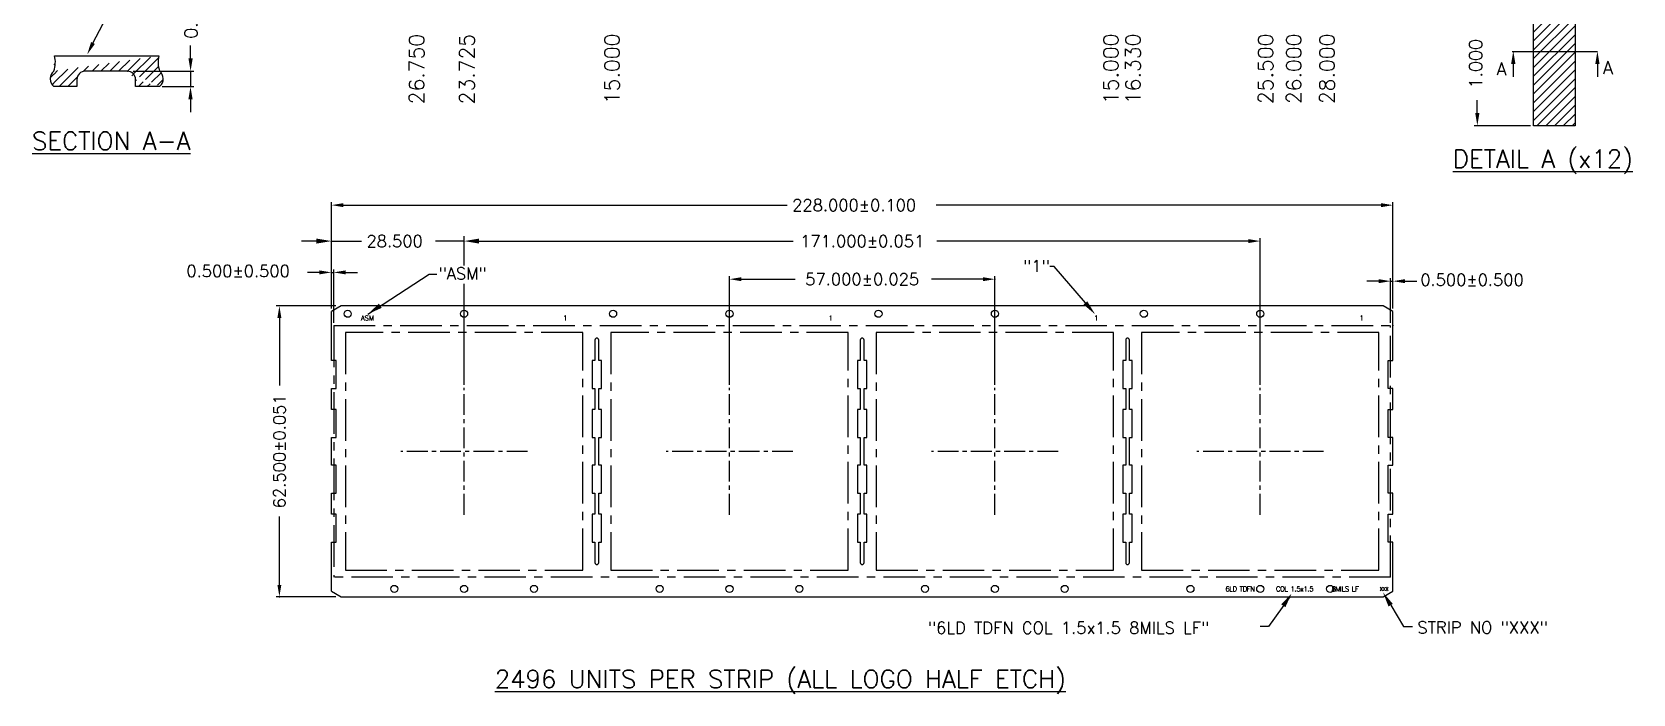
# Model space of a CAD drawing. Extents: x -116 to -15, y -123 to -4.
# Drawn here: x -112.5 to -16.2, y -122.8 to -82.9 of the extents above; entities that cross this region are included whole.
import ezdxf
from ezdxf.enums import TextEntityAlignment as Align

# ---------------------------------------------------------------- set-up
doc = ezdxf.new("R2010")
doc.units = 0
doc.header["$MEASUREMENT"] = 0
doc.linetypes.add('CENTER', pattern=[2, 1.25, -0.25, 0.25, -0.25])
doc.linetypes.add('CENTERX2', pattern=[4, 2.5, -0.5, 0.5, -0.5])
for name, color, linetype in [('1', 7, 'CONTINUOUS'), ('1D', 4, 'CONTINUOUS'), ('3D', 4, 'CONTINUOUS')]:
    doc.layers.add(name, color=color, linetype=linetype)
doc.styles.get("Standard").update_dxf_attribs({"font": 'ROMANS.SHX'})

msp = doc.modelspace()

# ---------------------------------------------------------------- hatches: boundary and pattern name
at = {"layer": '1D', "linetype": 'ByBlock'}
h = msp.add_hatch(dxfattribs=at)
h.set_pattern_fill('ANSI31', color=256, scale=3, style=0)
h.set_pattern_definition([(45, (1.055779244252789, 4.431068362474093), (-0.2651650429449553, 0.2651650429449553), [])])
h.paths.add_polyline_path([(-22.16173470231973, -88.58359993619705), (-22.16173470233133, -81.08359993619705), (-19.66173470231609, -81.08359993619717), (-19.66173470232769, -88.58359993619717)])
h = msp.add_hatch(dxfattribs=at)
h.set_pattern_fill('ANSI31', color=256, scale=3, style=0)
h.set_pattern_definition([(45, (498.7810495079608, 509.5898192356271), (-0.2651650429449553, 0.2651650429449553), [])])
edge = h.paths.add_edge_path()
edge.add_arc((-109.2541959169064, -85.803477629491), 0.5, 90, 180)
edge.add_line((-109.7541959169064, -85.803477629491), (-109.7541959169064, -86.23042520272224))
edge.add_line((-111.151074101135, -86.23042520272224), (-109.7541959169065, -86.23042520272224))
edge.add_line((-111.1075903691515, -84.37653005625998), (-104.8218712994157, -84.37653005625998))
edge.add_arc((-110.7523975118309, -85.75920653396408), 0.6091537596569281, 130.5580547572073, 230.6749093134791)
edge.add_arc((-112.5225107922249, -84.7744798664037), 1.469817626450485, 339.2007866916542, 375.7087669605097)
edge.add_arc((-103.427790962126, -84.77875521463284), 1.448821524098038, 163.8816529561505, 200.933808501101)
edge.add_arc((-105.1770641567359, -85.75920653396408), 0.6091537596569281, 312.9974295766526, 409.4419452427926)
edge.add_line((-109.2541959169066, -85.303477629491), (-106.7292901787885, -85.3034776294911))
edge.add_line((-106.2292901787885, -85.80347762949123), (-106.2292901787885, -86.23042520272234))
edge.add_line((-106.2292901787885, -86.23042520272224), (-104.7783875674321, -86.23042520272224))
edge.add_arc((-106.7292901787885, -85.80347762949123), 0.5, 0, 90)

# ---------------------------------------------------------------- linework, layer by layer
at = {"layer": '1', "linetype": 'Continuous'}
for p, q in [((-22.16173470231973, -88.58359993619705), (-22.16173470233133, -81.08359993619705)), ((-19.66173470231609, -81.08359993619717), (-19.66173470232769, -88.58359993619717)), ((-111.1075903691515, -84.37653005625998), (-104.8218712994156, -84.37653005625998)), ((-106.7292901787885, -85.30347762949123), (-109.2541959169064, -85.303477629491)), ((-109.7541959169064, -86.23042520272224), (-111.151074101135, -86.23042520272224)), ((-109.7541959169064, -85.803477629491), (-109.7541959169064, -86.23042520272224)), ((-106.2292901787885, -86.23042520272224), (-106.2292901787885, -85.80347762949123)), ((-104.778387567432, -86.23042520272224), (-106.2292901787885, -86.23042520272224)), ((-19.66173470232769, -88.58359993619717), (-22.16173470231973, -88.58359993619705))]:
    msp.add_line(p, q, dxfattribs=at)
at = {"layer": '1', "linetype": 'ByBlock'}
for p, q in [((-94.45005289996226, -102.7078603680033), (-94.45005289996215, -99.75734257214822)), ((-93.86205219996071, -99.41785980800275), (-94.45005219996067, -99.75734176628623)), ((-31.19805316990852, -99.41785980800297), (-93.86205219996071, -99.41785980800275)), ((-30.6100514999593, -99.75734257214822), (-31.19805316990852, -99.41785980800297)), ((-30.61005149995924, -102.7078603680033), (-30.6100514999593, -99.75734257214822)), ((-94.17005289996216, -102.7078603680033), (-94.45005289996226, -102.7078603680033)), ((-94.17005289996206, -104.3878603680033), (-94.17005289996216, -102.7078603680033)), ((-30.89005149995944, -104.3878603680033), (-30.89005149995927, -102.7078603680033)), ((-30.89005149995927, -102.7078603680033), (-30.61005149995924, -102.7078603680033)), ((-94.4500528999618, -105.6478603680034), (-94.45005289996203, -104.3878603680034)), ((-94.45005289996203, -104.3878603680034), (-94.17005289996206, -104.3878603680033)), ((-30.61005149995941, -104.3878603680034), (-30.89005149995944, -104.3878603680033)), ((-30.61005149995958, -105.6478603680034), (-30.61005149995941, -104.3878603680034)), ((-94.17005289996183, -105.6478603680033), (-94.4500528999618, -105.6478603680034)), ((-94.17005289996172, -107.3278603680032), (-94.17005289996183, -105.6478603680033)), ((-30.89005149995955, -105.6478603680033), (-30.61005149995958, -105.6478603680034)), ((-30.89005149995973, -107.3278603680032), (-30.89005149995955, -105.6478603680033)), ((-94.45005289996158, -109.0078598080033), (-94.45005289996169, -107.3278603680033)), ((-94.45005289996169, -107.3278603680033), (-94.17005289996172, -107.3278603680032)), ((-30.61005149995975, -107.3278603680033), (-30.89005149995973, -107.3278603680032)), ((-30.61005149995987, -109.0078598080033), (-30.61005149995975, -107.3278603680033)), ((-94.1700528999616, -109.0078598080033), (-94.45005289996158, -109.0078598080033)), ((-94.17005289996138, -110.6878598080033), (-94.1700528999616, -109.0078598080033)), ((-30.89005149996001, -110.6878598080033), (-30.89005149995984, -109.0078598080033)), ((-30.89005149995984, -109.0078598080033), (-30.61005149995987, -109.0078598080033)), ((-94.45005289996124, -111.9478598080034), (-94.45005289996135, -110.6878598080034)), ((-94.45005289996135, -110.6878598080034), (-94.17005289996138, -110.6878598080033)), ((-30.6100514999601, -110.6878598080034), (-30.89005149996001, -110.6878598080033)), ((-30.61005149996021, -111.9478598080034), (-30.6100514999601, -110.6878598080034)), ((-94.17005289996126, -111.9478598080034), (-94.45005289996124, -111.9478598080034)), ((-94.17005289996115, -113.6278598080033), (-94.17005289996126, -111.9478598080034)), ((-30.8900514999603, -113.6278598080033), (-30.89005149996018, -111.9478598080034)), ((-30.89005149996018, -111.9478598080034), (-30.61005149996021, -111.9478598080034)), ((-94.45005289996112, -116.578377463858), (-94.45005289996112, -113.6278598080033)), ((-94.45005289996112, -113.6278598080033), (-94.17005289996115, -113.6278598080033)), ((-30.61005149996032, -113.6278598080033), (-30.8900514999603, -113.6278598080033)), ((-30.61005149996032, -116.578377463858), (-30.61005149996032, -113.6278598080033)), ((-94.45005219996067, -116.5783778497192), (-93.86205219996071, -116.9178598080026)), ((-93.86205219996071, -116.9178598080026), (-31.19805219996062, -116.9178598080028)), ((-31.19805219996062, -116.9178598080028), (-30.61005149996032, -116.578377463858))]:
    msp.add_line(p, q, dxfattribs=at)
at = {"layer": '1'}
for points in [[(-78.21005224647882, -107.3278598047194), (-78.21005224647882, -105.6478597981521), (-78.37805224713571, -105.647859798152), (-78.37805224713571, -104.3878597932266), (-78.21005224647882, -104.3878597932266), (-78.21005224647882, -102.7078597866593), (-78.37805224713571, -102.7078597866593), (-78.37805224713571, -101.4736197818345, 1.000000000000035), (-78.60205224801126, -101.4736197818345), (-78.60205224801126, -102.7078597866592), (-78.77005224866792, -102.7078597866592), (-78.77005224866804, -104.3878597932266), (-78.60205224801126, -104.3878597932266), (-78.60205224801126, -105.647859798152), (-78.77005224866815, -105.647859798152), (-78.77005224866826, -107.3278598047194), (-78.60205224801126, -107.3278598047194), (-78.60205224801138, -109.0078598112866), (-78.77005224866826, -109.0078598112866), (-78.77005224866838, -110.6878598178541), (-78.60205224801147, -110.6878598178541), (-78.60205224801147, -111.9478598227795), (-78.77005224866849, -111.9478598227795), (-78.7700522486686, -113.6278598293468), (-78.60205224801126, -113.6278598293469), (-78.60205224801126, -114.8620998341715, 1.000000000000028), (-78.37805224713571, -114.8620998341715), (-78.37805224713571, -113.6278598293469), (-78.21005224647882, -113.6278598293469), (-78.21005224647882, -111.9478598227795), (-78.37805224713583, -111.9478598227795), (-78.37805224713583, -110.6878598178541), (-78.21005224647894, -110.6878598178541), (-78.21005224647894, -109.0078598112866), (-78.37805224713583, -109.0078598112866), (-78.37805224713571, -107.3278598047194)], [(-62.2500522464789, -107.3278598047194), (-62.2500522464789, -105.6478597981521), (-62.41805224713579, -105.647859798152), (-62.41805224713579, -104.3878597932266), (-62.2500522464789, -104.3878597932266), (-62.2500522464789, -102.7078597866593), (-62.41805224713579, -102.7078597866593), (-62.41805224713579, -101.4736197818345, 1.000000000000035), (-62.64205224801134, -101.4736197818345), (-62.64205224801134, -102.7078597866592), (-62.810052248668, -102.7078597866592), (-62.81005224866811, -104.3878597932266), (-62.64205224801134, -104.3878597932266), (-62.64205224801134, -105.647859798152), (-62.81005224866823, -105.647859798152), (-62.81005224866834, -107.3278598047194), (-62.64205224801134, -107.3278598047194), (-62.64205224801145, -109.0078598112866), (-62.81005224866834, -109.0078598112866), (-62.81005224866845, -110.6878598178541), (-62.64205224801156, -110.6878598178541), (-62.64205224801156, -111.9478598227795), (-62.81005224866857, -111.9478598227795), (-62.81005224866868, -113.6278598293468), (-62.64205224801134, -113.6278598293469), (-62.64205224801134, -114.8620998341715, 1.000000000000028), (-62.41805224713579, -114.8620998341715), (-62.41805224713579, -113.6278598293469), (-62.2500522464789, -113.6278598293469), (-62.2500522464789, -111.9478598227795), (-62.41805224713591, -111.9478598227795), (-62.41805224713591, -110.6878598178541), (-62.25005224647901, -110.6878598178541), (-62.25005224647901, -109.0078598112866), (-62.41805224713591, -109.0078598112866), (-62.41805224713579, -107.3278598047194)], [(-46.29005224647886, -107.3278598047196), (-46.29005224647886, -105.6478597981523), (-46.45805224713575, -105.6478597981522), (-46.45805224713575, -104.3878597932269), (-46.29005224647886, -104.3878597932269), (-46.29005224647886, -102.7078597866596), (-46.45805224713575, -102.7078597866596), (-46.45805224713575, -101.4736197818347, 1.000000000000035), (-46.6820522480113, -101.4736197818347), (-46.6820522480113, -102.7078597866594), (-46.85005224866796, -102.7078597866594), (-46.85005224866808, -104.3878597932269), (-46.6820522480113, -104.3878597932269), (-46.6820522480113, -105.6478597981522), (-46.85005224866819, -105.6478597981522), (-46.8500522486683, -107.3278598047196), (-46.6820522480113, -107.3278598047196), (-46.68205224801141, -109.0078598112868), (-46.8500522486683, -109.0078598112868), (-46.85005224866841, -110.6878598178543), (-46.68205224801153, -110.6878598178543), (-46.68205224801153, -111.9478598227797), (-46.85005224866853, -111.9478598227797), (-46.85005224866864, -113.627859829347), (-46.6820522480113, -113.6278598293471), (-46.6820522480113, -114.8620998341717, 1.000000000000028), (-46.45805224713575, -114.8620998341717), (-46.45805224713575, -113.6278598293471), (-46.29005224647886, -113.6278598293471), (-46.29005224647886, -111.9478598227797), (-46.45805224713586, -111.9478598227797), (-46.45805224713586, -110.6878598178543), (-46.29005224647897, -110.6878598178543), (-46.29005224647897, -109.0078598112868), (-46.45805224713586, -109.0078598112868), (-46.45805224713575, -107.3278598047196)]]:
    msp.add_lwpolyline(points, format="xyb", close=True, dxfattribs=at)
for centre in [(-93.47005219996066, -99.89385980800273), (-86.47005219996065, -99.89385980800273), (-77.51005219996063, -99.89385980800284), (-70.51005219996063, -99.89385980800284), (-61.55005219996059, -99.89385980800284), (-54.55005219996059, -99.89385980800284), (-45.59005219996055, -99.89385980800284), (-38.59005219996055, -99.89385980800284), (-90.67005219996071, -116.4418598080027), (-86.47005219996065, -116.4418598080027), (-82.27005219996062, -116.4418598080027), (-74.71005219996067, -116.4418598080027), (-70.51005219996063, -116.4418598080027), (-66.31005219996058, -116.4418598080027), (-58.75005219996063, -116.4418598080027), (-54.55005219996071, -116.4418598080027), (-50.35005219996065, -116.4418598080027), (-42.79005219996071, -116.4418598080029), (-38.59005219996067, -116.4418598080029), (-34.39005219996062, -116.4418598080029)]:
    msp.add_circle(centre, 0.21336, dxfattribs=at)
at = {"layer": '1', "linetype": 'Continuous'}
for centre, radius, start, end in [((-112.5225107922249, -84.7744798664039), 1.469817626450391, 339.20078669166, 15.70876696051439), ((-103.427790962126, -84.77875521463294), 1.448821524098147, 163.8816529561529, 200.933808501098), ((-110.752397511831, -85.75920653396393), 0.6091537596569329, 130.5580547572216, 230.6749093134893), ((-109.2541959169064, -85.803477629491), 0.5, 90, 180), ((-106.7292901787885, -85.80347762949123), 0.5, 0, 90), ((-105.1770641567359, -85.75920653396408), 0.6091537596569512, 312.9974295766472, 49.44194524278506)]:
    msp.add_arc(centre, radius, start, end, dxfattribs=at)
at = {"layer": '1D', "linetype": 'Continuous'}
for p, q in [((-108.7910407308448, -83.60899994361785), (-107.9981234474276, -82.09431159113547)), ((-102.9209722772446, -84.53147762949106), (-102.9209722772446, -83.75947762949113)), ((-23.43674969567172, -84.11719166814657), (-18.3031769844485, -84.11719166814657)), ((-106.3787775133256, -85.30347762949123), (-102.7279722772446, -85.30347762949123)), ((-23.3738580499259, -84.86624250601858), (-23.3738580499259, -85.63824250601851)), ((-18.31438875693237, -84.86624250601858), (-18.31438875693237, -85.63824250601851)), ((-104.6372232340664, -86.21858685025381), (-102.7279722772446, -86.21858685025381)), ((-102.9249215987307, -87.00242520272216), (-102.9249215987307, -87.77442520272234)), ((-25.536487246587, -87.81159993619713), (-25.536487246587, -87.03959993619708)), ((-22.32926469631792, -88.58359993619705), (-25.72948724658699, -88.58359993619705)), ((-94.45005219996067, -99.58000843295294), (-94.45005219996067, -93.18339836376514)), ((-93.73138553329392, -93.36073169709857), (-67.04189847077117, -93.36073169709857)), ((-31.32871886662718, -93.36073169709869), (-58.08564797784157, -93.36073169709869)), ((-30.61005219996054, -99.58000843295304), (-30.61005219996054, -93.18339836376536)), ((-94.45005219996067, -99.58000843295294), (-94.45005219996067, -97.22800632331837)), ((-94.31005219996057, -100.4305264746693), (-94.31005219996057, -97.22800632331837)), ((-95.16871886662732, -97.40533965665168), (-95.88738553329397, -97.40533965665168)), ((-93.59138553329392, -97.40533965665168), (-92.87271886662727, -97.40533965665168)), ((-31.46871886662717, -97.93371365665189), (-32.18738553329393, -97.93371365665189)), ((-30.75005219996052, -100.4305264746696), (-30.75005219996052, -97.75638032331848)), ((-30.61005219996054, -99.58000843295304), (-30.61005219996054, -97.75638032331848)), ((-29.89138553329389, -97.93371365665189), (-29.17271886662724, -97.93371365665189))]:
    msp.add_line(p, q, dxfattribs=at)
at = {"layer": '1D'}
for p, q in [((-102.9209722772446, -85.30347762949123), (-102.9209722772446, -86.21858685025381)), ((-94.45005219996067, -95.52256955937764), (-92.65072149854421, -95.52256955937764)), ((-86.47005219996065, -95.52256955937764), (-88.18297293721803, -95.52256955937764)), ((-94.45005219996067, -97.40533965665168), (-94.31005219996057, -97.40533965665168)), ((-30.75005219996052, -97.93371365665189), (-30.61005219996054, -97.93371365665189)), ((-36.81791616906321, -116.9178598080028), (-38.08991464371542, -118.7048295601766))]:
    msp.add_line(p, q, dxfattribs=at)
at = {"layer": '1D', "linetype": 'ByBlock'}
for p, q in [((-94.45005219996067, -99.45734176628628), (-94.45005219996067, -95.22256955937767)), ((-86.47005219996065, -96.98624785428775), (-86.47005219996065, -95.22256955937767)), ((-95.35005219996064, -95.52256955937764), (-96.25005219996063, -95.52256955937764)), ((-86.47005219996065, -96.94249269370381), (-86.47005219996065, -95.34243622604436)), ((-85.74951886662728, -95.52256955937764), (-66.68992996938192, -95.52256955937753)), ((-85.57005219996068, -95.52256955937764), (-84.67005219996071, -95.52256955937764)), ((-39.31058553329393, -95.52256955937776), (-58.04936920027842, -95.52256955937764)), ((-38.59005219996067, -104.1762039948353), (-38.59005219996055, -95.34243622604448)), ((-50.98193607035245, -97.04682112782189), (-51.23676093086891, -97.04682112782189)), ((-49.10840493545828, -99.2386242465011), (-50.98193607035245, -97.04682112782189)), ((-92.26125720682677, -99.91169203047036), (-88.57091871780557, -97.50259403484154)), ((-88.57091871780557, -97.50259403484154), (-88.10686399527202, -97.50259403484154)), ((-86.47005219996065, -104.1762039948352), (-86.47005219996065, -98.09209651577521)), ((-70.51005219996074, -104.1762039948352), (-70.51005219996074, -97.63419210926158)), ((-69.78951886662736, -97.81432544259496), (-66.55944059293203, -97.81432544259496)), ((-55.27058553329396, -97.81432544259496), (-58.36742938495802, -97.81432544259496)), ((-54.55005219996071, -104.1762039948353), (-54.55005219996059, -97.63419210926168)), ((-94.18871886662731, -99.41785980800285), (-97.76614231059426, -99.41785980800285)), ((-97.57947564392765, -100.1383931413361), (-97.57947564392765, -104.2026835030791)), ((-97.57947564392765, -116.1973264746694), (-97.57947564392765, -112.0781845831491)), ((-94.18871886662731, -116.9178598080028), (-97.76614231059426, -116.9178598080028)), ((-38.08991464371542, -118.7048295601766), (-38.60144547346289, -118.7048295601766))]:
    msp.add_line(p, q, dxfattribs=at)
at = {"layer": '1D', "color": 2, "linetype": 'CENTERX2'}
for p, q in [((-94.31005219996057, -100.6078598080028), (-94.31005219996057, -115.7278598080028)), ((-94.31005219996057, -100.6078600879973), (-30.750051499959, -100.6078600880033)), ((-93.61005219996063, -101.0278598080027), (-93.61005219996063, -115.3078598080027)), ((-79.33005219996068, -101.0278598080027), (-93.61005219996063, -101.0278598080027)), ((-79.33005219996068, -115.3078598080027), (-79.33005219996068, -101.0278598080027)), ((-77.65005219996061, -101.0278598080026), (-77.65005219996061, -115.3078598080026)), ((-63.37005219996064, -101.0278598080026), (-77.65005219996061, -101.0278598080026)), ((-63.37005219996064, -115.3078598080026), (-63.37005219996064, -101.0278598080026)), ((-61.69005219996069, -101.0278598080026), (-61.69005219996069, -115.3078598080026)), ((-47.41005219996071, -101.0278598080026), (-61.69005219996069, -101.0278598080026)), ((-47.41005219996071, -115.3078598080026), (-47.41005219996071, -101.0278598080026)), ((-45.73005219996065, -101.0278598080026), (-45.73005219996065, -115.3078598080026)), ((-31.45005219996068, -101.0278598080026), (-45.73005219996065, -101.0278598080026)), ((-31.45005219996068, -115.3078598080026), (-31.45005219996068, -101.0278598080026)), ((-30.75005219996064, -115.7278598080028), (-30.75005219996052, -100.6078598080029)), ((-93.61005219996063, -115.3078598080027), (-79.33005219996068, -115.3078598080027)), ((-77.65005219996061, -115.3078598080026), (-63.37005219996064, -115.3078598080026)), ((-61.69005219996069, -115.3078598080026), (-47.41005219996071, -115.3078598080026)), ((-45.73005219996065, -115.3078598080026), (-31.45005219996068, -115.3078598080026)), ((-30.75005149860681, -115.7278600880034), (-94.31005219996057, -115.7278600879965))]:
    msp.add_line(p, q, dxfattribs=at)
at = {"layer": '1D', "linetype": 'CENTER'}
for p, q in [((-86.47005219996065, -111.979382287837), (-86.47005219996065, -104.3563373281685)), ((-70.51005219996063, -111.979382287837), (-70.51005219996074, -104.3563373281686)), ((-54.55005219996071, -111.979382287837), (-54.55005219996071, -104.3563373281686)), ((-38.59005219996067, -111.979382287837), (-38.59005219996067, -104.3563373281686)), ((-82.65852972012641, -108.1678598080028), (-90.28157467979491, -108.1678598080028)), ((-66.69852972012637, -108.1678598080028), (-74.32157467979488, -108.1678598080028)), ((-50.73852972012645, -108.1678598080028), (-58.36157467979496, -108.1678598080028)), ((-34.77852972012641, -108.1678598080029), (-42.40157467979492, -108.1678598080029))]:
    msp.add_line(p, q, dxfattribs=at)
at = {"layer": '1D', "linetype": 'ByBlock'}
for p in [(-54.55005219996059, -97.81432544259496), (-30.61005219996054, -100.6078598080029), (-97.57947564392765, -116.9178598080028)]:
    msp.add_point(p, dxfattribs=at)
at = {"layer": '1D', "linetype": 'Continuous'}
for points in [[(-108.6759733016598, -83.66657248787168), (-108.9061081600296, -83.551427399364), (-109.1364759963679, -84.2994045187279)], [(-103.0496389439113, -84.53147762949106), (-102.7923056105781, -84.53147762949106), (-102.9209722772446, -85.30347762949123)], [(-23.5025247165924, -84.86624250601858), (-23.24519138325917, -84.86624250601858), (-23.3738580499259, -84.09424250601853)], [(-18.4430554235991, -84.86624250601858), (-18.18572209026587, -84.86624250601858), (-18.31438875693237, -84.09424250601853)], [(-103.0535882653974, -87.00242520272216), (-102.7962549320642, -87.00242520272216), (-102.9249215987307, -86.23042520272224)], [(-25.66515391325351, -87.81159993619713), (-25.40782057992027, -87.81159993619713), (-25.536487246587, -88.58359993619705)], [(-93.73138553329392, -93.24095391932075), (-93.73138553329392, -93.48050947487638), (-94.45005219996067, -93.36073169709857)], [(-31.32871886662718, -93.24095391932087), (-31.32871886662718, -93.48050947487648), (-30.61005219996054, -93.36073169709869)], [(-95.16871886662732, -97.28556187887386), (-95.16871886662732, -97.5251174344295), (-94.45005219996067, -97.40533965665168)], [(-93.59138553329392, -97.28556187887386), (-93.59138553329392, -97.5251174344295), (-94.31005219996057, -97.40533965665168)], [(-31.46871886662717, -97.81393587887408), (-31.46871886662717, -98.0534914344297), (-30.75005219996052, -97.93371365665189)], [(-29.89138553329389, -97.81393587887408), (-29.89138553329389, -98.0534914344297), (-30.61005219996054, -97.93371365665189)]]:
    msp.add_solid(points, dxfattribs=at)
at = {"layer": '1D', "linetype": 'ByBlock'}
for points in [[(-95.35005219996064, -95.37256955937767), (-95.35005219996064, -95.67256955937764), (-94.45005219996067, -95.52256955937764)], [(-85.57005219996068, -95.37256955937767), (-85.57005219996068, -95.67256955937764), (-86.47005219996065, -95.52256955937764)], [(-85.74951886662728, -95.40248067048879), (-85.74951886662728, -95.6426584482665), (-86.47005219996065, -95.52256955937764)], [(-39.31058553329393, -95.4024806704889), (-39.31058553329393, -95.64265844826662), (-38.59005219996055, -95.52256955937776)], [(-69.78951886662736, -97.6942365537061), (-69.78951886662736, -97.93441433148394), (-70.51005219996074, -97.81432544259496)], [(-55.27058553329396, -97.6942365537061), (-55.27058553329396, -97.93441433148394), (-54.55005219996059, -97.81432544259496)], [(-48.99438398419983, -99.14116029073227), (-48.52362120084518, -99.92274995405194), (-49.22242588671673, -99.33608820226993)], [(-97.6995645328165, -100.1383931413361), (-97.45938675503868, -100.1383931413361), (-97.57947564392765, -99.41785980800285)], [(-91.42849631019855, -99.53885253545013), (-92.26125720682677, -99.91169203047036), (-91.59443133002281, -99.28892140654477)], [(-97.6995645328165, -116.1973264746694), (-97.45938675503868, -116.1973264746694), (-97.57947564392765, -116.9178598080028)]]:
    msp.add_solid(points, dxfattribs=at)
at = {"layer": '3D'}
msp.add_lwpolyline([(-30.74716026032837, -117.4202428610925), (-29.96937416751876, -118.7048295601766), (-29.43517312561477, -118.7048295601766)], dxfattribs=at)
for points in [[(-37.0789136444788, -117.5410982627118), (-36.70142818337888, -116.7104330313111), (-37.32791396487369, -117.3737697222794)], [(-30.87547318697364, -117.4979332263622), (-31.21330245194628, -116.6503653012211), (-30.61884733368316, -117.3425524958229)]]:
    msp.add_solid(points, dxfattribs=at)

# ---------------------------------------------------------------- texts
at = {"layer": '1D', "linetype": 'Continuous'}
for s, p in [('0.100', (-102.8939673100504, -81.86661362542507)), ('1.000', (-25.63667562982886, -84.85674477223506))]:
    msp.add_text(s, height=0.7720000000000001, rotation=90, dxfattribs=at).set_placement(p, align=Align.MIDDLE)
at = {"layer": '1D'}
for s, height, rotation, p in [('26.750', 0.9, 90, (-88.87379001700077, -87.29867798955229)), ('23.725', 0.9, 90, (-85.84879001700114, -87.29867798955229)), ('15.000', 0.9, 89.99999999999415, (-77.12379001700532, -87.28591765584213)), ('15.000', 0.9, 89.99999999999415, (-47.1237925170052, -87.28591765584088)), ('16.330', 0.9, 89.99999999999415, (-45.79379251700527, -87.28591765584098)), ('25.500', 0.9, 89.99999999999415, (-37.82379001700531, -87.28591765584179)), ('26.000', 0.9, 89.99999999999415, (-36.1237925170052, -87.28591765584189)), ('28.000', 0.9, 89.99999999999415, (-34.12379001700526, -87.28591765584213)), ('228.000%%P0.100', 0.7186666666666667, 359.9999999999998, (-66.73938553329396, -93.7200650304319)), ('28.500', 0.7186666666666667, 359.9999999999998, (-92.34227442218292, -95.88190289271095)), ('0.500%%P0.500', 0.7186666666666667, 359.9999999999998, (-103.1721892016756, -97.680966989985))]:
    msp.add_text(s, height=height, rotation=rotation, dxfattribs=at).set_placement(p)
at = {"layer": '1D', "linetype": 'Continuous'}
for p in [(-17.97649830770564, -85.09532556450698), (-24.38137794190306, -85.16446069292829)]:
    msp.add_text('A', height=0.7720000000000001, dxfattribs=at).set_placement(p, align=Align.MIDDLE_LEFT)
at = {"layer": '1D', "color": 4}
for s, p in [('%%USECTION A-A', (-112.4560652717421, -89.50095068681411)), ('%%UDETAIL A (x12)', (-27.00620892765125, -90.57136684181728))]:
    msp.add_text(s, height=1.08, dxfattribs=at).set_placement(p, align=Align.MIDDLE_LEFT)
at = {"layer": '1D', "linetype": 'ByBlock'}
for s, p in [('171.000%%P0.051', (-62.53005219996061, -95.52256955937764)), ('57.000%%P0.025', (-62.53005219996061, -97.81432544259496))]:
    msp.add_text(s, height=0.7205333333333334, dxfattribs=at).set_placement(p, align=Align.MIDDLE_CENTER)
at = {"layer": '1D'}
msp.add_text('0.500%%P0.500', height=0.7186666666666667, dxfattribs=at).set_placement((-28.96591876544182, -98.20855698998514))
at = {"layer": '1D', "linetype": 'ByBlock'}
msp.add_text('62.500%%P0.051', height=0.7205333333333334, rotation=90, dxfattribs=at).set_placement((-97.57947564392765, -108.1678598080028), align=Align.MIDDLE_CENTER)
msp.add_text('"6LD TDFN COL 1.5x1.5 8MILS LF"', height=0.7205333333333334, dxfattribs=at).set_placement((-58.58172984619631, -119.1411945483223))
at = {"layer": '1D'}
msp.add_text('%%U2496 UNITS PER STRIP (ALL LOGO HALF ETCH)', height=1.079999999999999, rotation=359.9999999999933, dxfattribs=at).set_placement((-67.45329954872813, -121.9385473285256), align=Align.MIDDLE)
at = {"layer": '1D', "linetype": 'Continuous', "char_height": 0.7186666666666667, "attachment_point": 5}
for s, insert in [('"ASM"', (-86.56129439223508, -97.47521862062035)), ('"1"', (-52.04990471389482, -97.02074740968658))]:
    msp.add_mtext(s, dxfattribs=dict(at, insert=insert))
at = {"layer": '1D', "color": 4, "linetype": 'Continuous', "attachment_point": 5}
for s, insert, char_height in [('ASM', (-92.28262725195525, -100.1524798377118), 0.3), ('1', (-80.38006940243434, -100.1524798377118), 0.3), ('1', (-64.4200694024343, -100.1524798377118), 0.3), ('1', (-48.46006940243427, -100.1524798377119), 0.3), ('1', (-32.50006940243423, -100.1524798377119), 0.3), ('{\\T0.9;6LD TDFN       COL 1.5x1.5      8MILS LF}', (-36.68431781787484, -116.4418598080033), 0.3000000000000222), ('{\\T0.9;XXX   }', (-31.1498942399968, -116.4447951596962), 0.2239999999999998)]:
    msp.add_mtext(s, dxfattribs=dict(at, insert=insert, char_height=char_height))
at = {"layer": '1D', "linetype": 'ByBlock', "insert": (-29.14080466206576, -119.1255623103476), "char_height": 0.7205333333333334, "attachment_point": 7}
msp.add_mtext('\\A1;STRIP NO "XXX"', dxfattribs=at)

doc.saveas('drawing.dxf')
